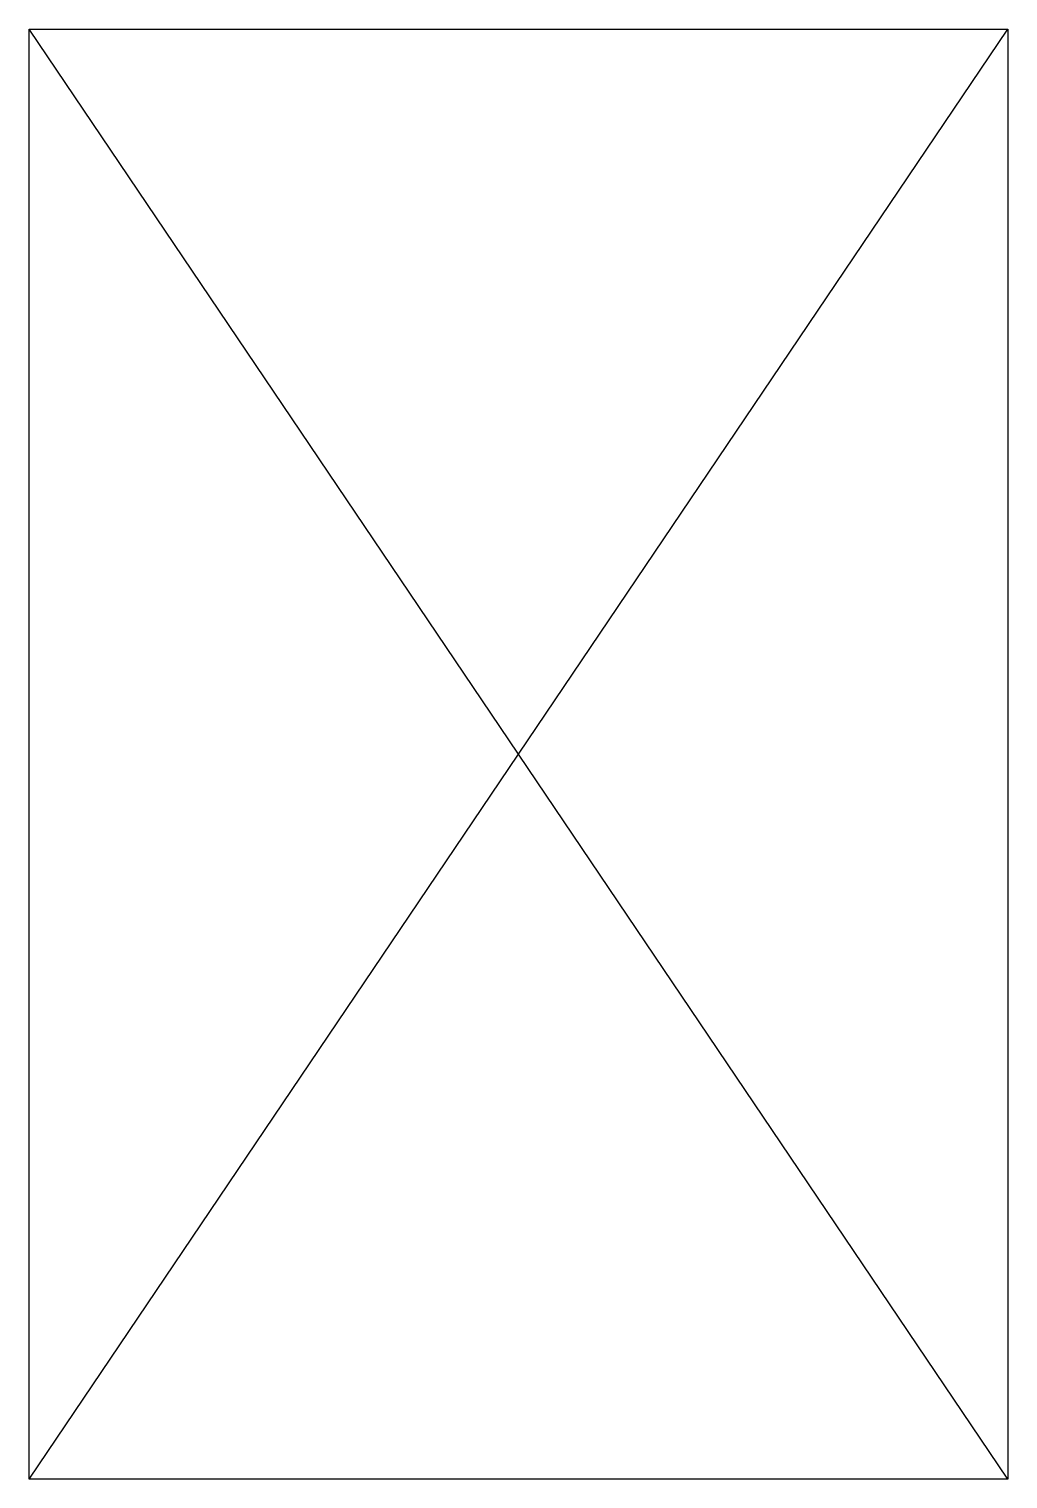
# Model space of a CAD drawing. Header units: millimetres. Extents: x -13.5 to 13.5, y -20 to 20.
import ezdxf

# ---------------------------------------------------------------- set-up
doc = ezdxf.new("R2010")
doc.units = ezdxf.units.MM
doc.layers.get('0').update_dxf_attribs({"linetype": 'CONTINUOUS'})

msp = doc.modelspace()

# ---------------------------------------------------------------- linework, layer by layer
for p, q in [((-13.5, -20), (-13.5, 20)), ((-13.5, 20), (13.5, 20)), ((13.5, -20), (-13.5, 20)), ((-13.5, -20), (13.5, 20)), ((13.5, 20), (13.5, -20)), ((13.5, -20), (-13.5, -20))]:
    msp.add_line(p, q)

doc.saveas('drawing.dxf')
